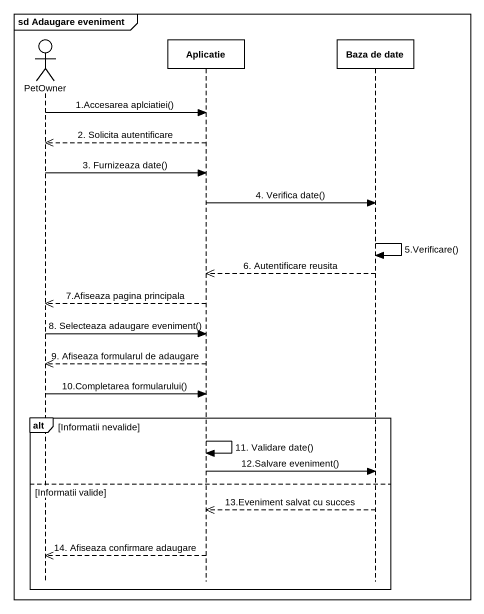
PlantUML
@startuml
mainframe sd Adaugare eveniment
hide footbox
actor PetOwner
participant Aplicatie
participant "Baza de date" as Baza_de_date

PetOwner -> Aplicatie : 1.Accesarea aplciatiei()
Aplicatie -->> PetOwner : 2. Solicita autentificare
PetOwner -> Aplicatie : 3. Furnizeaza date()
Aplicatie -> Baza_de_date : 4. Verifica date()
Baza_de_date -> Baza_de_date : 5.Verificare()
Baza_de_date -->> Aplicatie : 6. Autentificare reusita
Aplicatie -->> PetOwner : 7.Afiseaza pagina principala
PetOwner -> Aplicatie : 8. Selecteaza adaugare eveniment()
Aplicatie -->> PetOwner : 9. Afiseaza formularul de adaugare
PetOwner -> Aplicatie : 10.Completarea formularului()
alt Informatii nevalide
  Aplicatie -> Aplicatie : 11. Validare date()
  Aplicatie -> Baza_de_date : 12.Salvare eveniment()
else Informatii valide
  Baza_de_date -->> Aplicatie : 13.Eveniment salvat cu succes
  Aplicatie -->> PetOwner : 14. Afiseaza confirmare adaugare
end
@enduml
